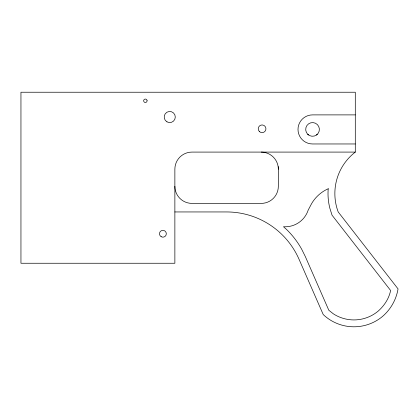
<?xml version="1.0" encoding="UTF-8"?>
<svg xmlns="http://www.w3.org/2000/svg" width="419" height="419" viewBox="0 0 419 419"><rect width="100%" height="100%" fill="white"/><g stroke="black" fill="none" stroke-linecap="round" stroke-linejoin="round"><path stroke-width="0.63" d="M316.439 134.986L317.377 134.263M355.296 114.89L312.537 114.89A14.539 14.539 0 0 0 298.003 129.429A14.539 14.539 0 0 0 312.537 143.963L355.296 143.963M355.296 152.087L191.97 152.087A17.1 17.1 0 0 0 174.87 169.192L174.87 263.252L20.95 263.252L20.95 92.232L355.296 92.232L355.296 152.087A52.338 52.338 0 0 0 338.191 211.946L398.05 288.906C396.269 299.595 390.697 309.458 382.453 316.492A44.634 44.634 0 0 1 323.227 314.559L299.072 259.34A79.102 79.102 0 0 0 226.6 211.946L174.87 211.946M307.703 134.263A6.84 6.84 0 0 0 319.147 131.199A6.84 6.84 0 0 0 310.767 122.819A6.84 6.84 0 0 0 307.703 134.263L308.641 134.986M278.336 166.657L278.336 186.293A17.1 17.1 0 0 1 261.236 203.393L191.97 203.393A17.1 17.1 0 0 1 174.87 186.293M261.236 152.087A17.1 17.1 0 0 1 278.336 169.192M328.25 188.76L328.14 189.671A59.189 59.189 0 0 0 329.889 208.358L332.037 215.177L390.613 290.482C389.015 298.6 384.223 305.802 378.064 311.207A37.768 37.768 0 0 1 333.325 313.81L328.81 310.249L305.273 256.449L301.659 249.169A85.953 85.953 0 0 0 286.575 229.476L283.469 226.731A24.25 24.25 0 0 0 308.206 210.06L311.563 203.697A36.338 36.338 0 0 1 326.521 189.556L328.25 188.76M147.079 100.78L146.849 101.639A1.713 1.713 0 0 1 143.885 101.639L143.659 100.78A1.713 1.713 0 0 1 145.367 99.073A1.713 1.713 0 0 1 147.079 100.78M166.961 121.845A5.557 5.557 0 0 0 175.294 117.027A5.557 5.557 0 0 0 166.961 112.213A5.557 5.557 0 0 0 166.961 121.845M259.366 131.519A3.85 3.85 0 0 0 265.803 129.79A3.85 3.85 0 0 0 261.095 125.082A3.85 3.85 0 0 0 259.366 131.519M161.189 236.714A3.42 3.42 0 0 0 166.317 233.75A3.42 3.42 0 0 0 161.189 230.79A3.42 3.42 0 0 0 161.189 236.714"/></g></svg>
